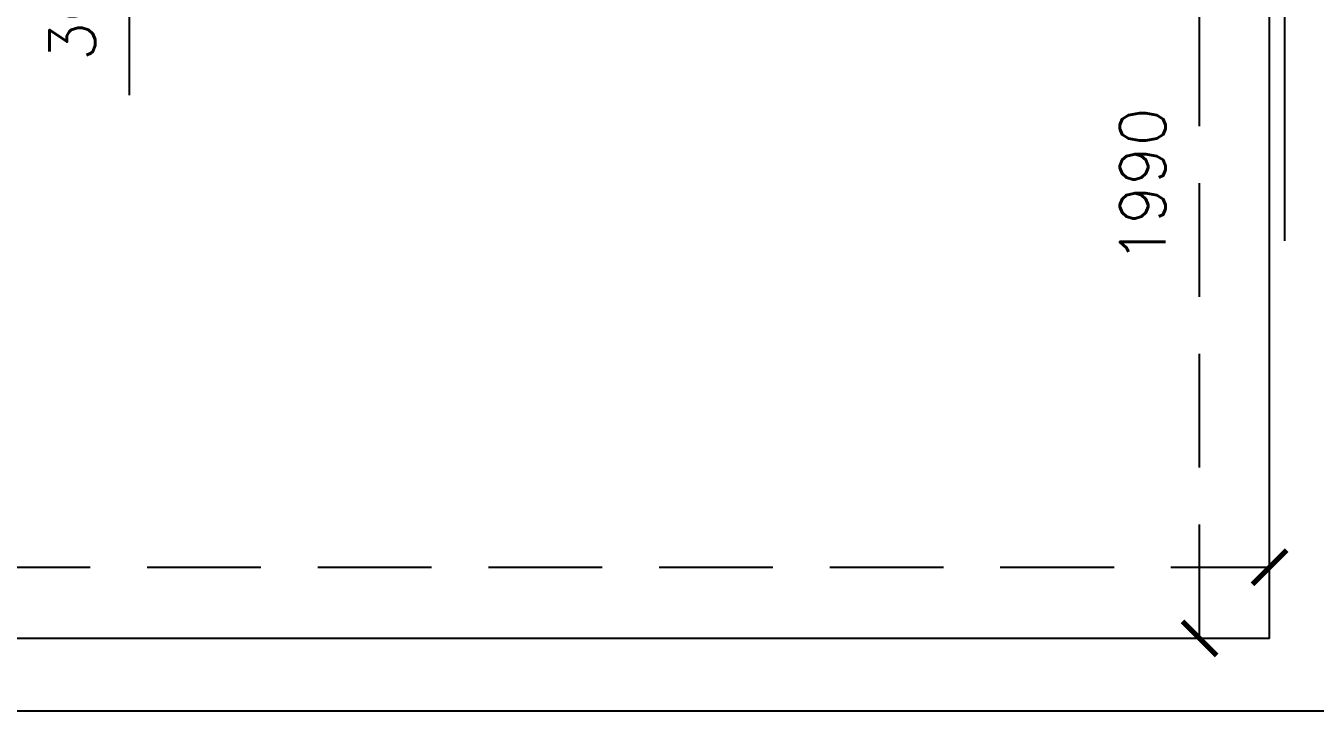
# Model space of a CAD drawing. Header units: millimetres. Extents: x 1180970 to 1231451, y -5737889 to -5695638.
# Drawn here: x 1224771 to 1227604, y -5721831 to -5720325 of the extents above; entities that cross this region are included whole.
import ezdxf

# ---------------------------------------------------------------- set-up
doc = ezdxf.new("R2010")
doc.units = ezdxf.units.MM
doc.header["$LTSCALE"] = 1000
doc.header["$MEASUREMENT"] = 0
for name, pattern in [('AUDIT_D_120904163729-0', [0]), ('T8(T9 IS SIMILAR) - GROUND FLOOR - DIMENSION & TEXTING$0$HIDDEN', [0.375, 0.25, -0.125]), ('T8(T9 IS SIMILAR) - GROUND FLOOR ELEVATION$0$AUDIT_D_120904163729-0', [0]), ('T8(T9 IS SIMILAR) - GROUND FLOOR ELEVATION$1$HIDDEN', [0.375, 0.25, -0.125]), ('T8_REFUGE COLUMNS$0$CENTER2', [1.125, 0.75, -0.125, 0.125, -0.125])]:
    doc.linetypes.add(name, pattern=pattern)
doc.layers.get('0').update_dxf_attribs({"linetype": 'AUDIT_D_120904163729-0'})
for name, color, linetype in [('A-GARDEN PARTITION', 1, 'Continuous'), ('T8(T9 IS SIMILAR) - GROUND FLOOR - DIMENSION & TEXTING$0$A-DIMENSIONS', 2, 'T8(T9 IS SIMILAR) - GROUND FLOOR - DIMENSION & TEXTING$0$HIDDEN'), ('T8(T9 IS SIMILAR) - GROUND FLOOR ELEVATION$0$A-DIM', 1, 'T8(T9 IS SIMILAR) - GROUND FLOOR ELEVATION$0$AUDIT_D_120904163729-0'), ('T8_REFUGE COLUMNS$0$A-CENTERLINE', 193, 'T8_REFUGE COLUMNS$0$CENTER2')]:
    doc.layers.add(name, color=color, linetype=linetype)
doc.layers.add('T8(T9 IS SIMILAR) - GROUND FLOOR$0$D&W', color=8, linetype='Continuous', lineweight=25)
doc.styles.add('T8(T9 IS SIMILAR) - GROUND FLOOR - DIMENSION & TEXTING$0$Romans 1', font='romans.shx', dxfattribs={"height": 100})
doc.styles.add('T8(T9 IS SIMILAR) - GROUND FLOOR ELEVATION$0$Romans 1', font='romans.shx', dxfattribs={"height": 100})
doc.dimstyles.new('T8(T9 IS SIMILAR) - GROUND FLOOR - DIMENSION & TEXTING$0$ALPINE S', dxfattribs={"dimscale": 0, "dimtxt": 100, "dimasz": 75, "dimexe": 0, "dimexo": 0, "dimgap": 75, "dimtad": 1, "dimdec": 0, "dimzin": 0, "dimdsep": 46, "dimtxsty": 'T8(T9 IS SIMILAR) - GROUND FLOOR - DIMENSION & TEXTING$0$Romans 1', "dimblk": 'T8(T9 IS SIMILAR) - GROUND FLOOR - DIMENSION & TEXTING$0$_ArchTick', "dimcen": 0.09, "dimclrd": 256, "dimclre": 256, "dimclrt": 7, "dimadec": 0, "dimazin": 0, "dimtfac": 1, "dimtdec": 0, "dimtofl": 0, "dimtmove": 1, "dimatfit": 0, "dimldrblk": 'T8(T9 IS SIMILAR) - GROUND FLOOR - DIMENSION & TEXTING$0$_Open90', "dimfxl": 1, "dimtolj": 1, "dimtzin": 0, "dimarcsym": 0})
doc.dimstyles.new('T8(T9 IS SIMILAR) - GROUND FLOOR ELEVATION$0$ALPINE S', dxfattribs={"dimscale": 0, "dimtxt": 100, "dimasz": 75, "dimexe": 0, "dimexo": 0, "dimgap": 75, "dimtad": 1, "dimdec": 0, "dimzin": 0, "dimdsep": 46, "dimtxsty": 'T8(T9 IS SIMILAR) - GROUND FLOOR ELEVATION$0$Romans 1', "dimblk": 'T8(T9 IS SIMILAR) - GROUND FLOOR ELEVATION$0$_ArchTick', "dimcen": 0.09, "dimclrd": 256, "dimclre": 256, "dimclrt": 7, "dimadec": 0, "dimazin": 0, "dimtfac": 1, "dimtdec": 0, "dimtofl": 0, "dimtmove": 1, "dimatfit": 0, "dimldrblk": 'T8(T9 IS SIMILAR) - GROUND FLOOR ELEVATION$0$_Open90', "dimfxl": 1, "dimtolj": 1, "dimtzin": 0, "dimarcsym": 0})

# ---------------------------------------------------------------- blocks, each defined once
blk = doc.blocks.new('T8_REFUGE COLUMNS')
at = {"layer": 'T8_REFUGE COLUMNS$0$A-CENTERLINE'}
blk.add_line((1227537.1, -5720797.2), (1227537.1, -5702690.8), dxfattribs=at)
blk = doc.blocks.new('T8(T9 IS SIMILAR) - GROUND FLOOR ELEVATION$0$_ArchTick')
at = {"color": 0, "linetype": 'ByBlock', "const_width": 0.15}
blk.add_lwpolyline([(-0.5, -0.5), (0.5, 0.5)], dxfattribs=at)
blk = doc.blocks.new('*D332')
at = {"layer": 'T8(T9 IS SIMILAR) - GROUND FLOOR ELEVATION$0$A-DIM', "lineweight": -2, "transparency": 16777216}
for p, q in [((1225244.2, -5719683.5), (1225244.2, -5719608.5)), ((1225244.2, -5719983.5), (1225244.2, -5719683.5)), ((1225244.2, -5719833.5), (1224997.8, -5720070.5)), ((1225244.2, -5719983.5), (1225244.2, -5720058.5)), ((1224997.8, -5720070.5), (1224997.8, -5720477.7))]:
    blk.add_line(p, q, dxfattribs=at)
at = {"layer": 'T8(T9 IS SIMILAR) - GROUND FLOOR ELEVATION$0$A-DIM', "linetype": 'T8(T9 IS SIMILAR) - GROUND FLOOR ELEVATION$1$HIDDEN', "lineweight": -2, "transparency": 16777216}
for p, q in [((1225461.8, -5719683.5), (1225244.2, -5719683.5)), ((1225461.8, -5719983.5), (1225244.2, -5719983.5))]:
    blk.add_line(p, q, dxfattribs=at)
at = {"layer": 'T8(T9 IS SIMILAR) - GROUND FLOOR ELEVATION$0$A-DIM', "linetype": 'ByBlock', "lineweight": -2, "transparency": 16777216, "xscale": 75, "yscale": 75, "zscale": 75}
for p, rotation in [((1225244.2, -5719683.5), 270), ((1225244.2, -5719983.5), 90)]:
    blk.add_blockref('T8(T9 IS SIMILAR) - GROUND FLOOR ELEVATION$0$_ArchTick', p, dxfattribs=dict(at, rotation=rotation))
at = {"layer": 'T8(T9 IS SIMILAR) - GROUND FLOOR ELEVATION$0$A-DIM', "color": 7, "linetype": 'ByBlock', "transparency": 16777216, "insert": (1224872.8, -5720274.1), "char_height": 100, "attachment_point": 5, "rotation": 90, "style": 'T8(T9 IS SIMILAR) - GROUND FLOOR ELEVATION$0$Romans 1'}
blk.add_mtext('\\A1;300', dxfattribs=at)
blk = doc.blocks.new('T8(T9 IS SIMILAR) - GROUND FLOOR ELEVATION$0$_Open90')
at = {"color": 0, "linetype": 'ByBlock', "lineweight": -2}
for p, q in [((-0.5, 0.5), (0, 0)), ((0, 0), (-1, 0)), ((0, 0), (-0.5, -0.5))]:
    blk.add_line(p, q, dxfattribs=at)
blk = doc.blocks.new('T8(T9 IS SIMILAR) - GROUND FLOOR - DIMENSION & TEXTING$0$_ArchTick')
at = {"color": 0, "linetype": 'ByBlock', "const_width": 0.15}
blk.add_lwpolyline([(-0.5, -0.5), (0.5, 0.5)], dxfattribs=at)
blk = doc.blocks.new('*D505')
at = {"layer": 'T8(T9 IS SIMILAR) - GROUND FLOOR - DIMENSION & TEXTING$0$A-DIMENSIONS', "linetype": 'T8(T9 IS SIMILAR) - GROUND FLOOR - DIMENSION & TEXTING$0$HIDDEN', "lineweight": -2, "transparency": 16777216}
for p, q in [((1218662.2, -5721670.7), (1218662.2, -5721514.5)), ((1227504.1, -5721670.7), (1227504.1, -5721514.5))]:
    blk.add_line(p, q, dxfattribs=at)
at = {"layer": 'T8(T9 IS SIMILAR) - GROUND FLOOR - DIMENSION & TEXTING$0$A-DIMENSIONS', "lineweight": -2, "transparency": 16777216}
blk.add_line((1218662.2, -5721514.5), (1227504.1, -5721514.5), dxfattribs=at)
at = {"layer": 'T8(T9 IS SIMILAR) - GROUND FLOOR - DIMENSION & TEXTING$0$A-DIMENSIONS', "linetype": 'ByBlock', "lineweight": -2, "transparency": 16777216, "xscale": 75, "yscale": 75, "zscale": 75, "rotation": 180}
blk.add_blockref('T8(T9 IS SIMILAR) - GROUND FLOOR - DIMENSION & TEXTING$0$_ArchTick', (1218662.2, -5721514.5), dxfattribs=at)
at = {"layer": 'T8(T9 IS SIMILAR) - GROUND FLOOR - DIMENSION & TEXTING$0$A-DIMENSIONS', "linetype": 'ByBlock', "lineweight": -2, "transparency": 16777216, "xscale": 75, "yscale": 75, "zscale": 75}
blk.add_blockref('T8(T9 IS SIMILAR) - GROUND FLOOR - DIMENSION & TEXTING$0$_ArchTick', (1227504.1, -5721514.5), dxfattribs=at)
at = {"layer": 'T8(T9 IS SIMILAR) - GROUND FLOOR - DIMENSION & TEXTING$0$A-DIMENSIONS', "color": 7, "linetype": 'ByBlock', "transparency": 16777216, "insert": (1223083.1, -5721389.5), "char_height": 100, "attachment_point": 5, "style": 'T8(T9 IS SIMILAR) - GROUND FLOOR - DIMENSION & TEXTING$0$Romans 1'}
blk.add_mtext('\\A1;8842', dxfattribs=at)
blk = doc.blocks.new('T8(T9 IS SIMILAR) - GROUND FLOOR - DIMENSION & TEXTING$0$_Open90')
at = {"color": 0, "linetype": 'ByBlock', "lineweight": -2}
for p, q in [((-0.5, 0.5), (0, 0)), ((0, 0), (-1, 0)), ((0, 0), (-0.5, -0.5))]:
    blk.add_line(p, q, dxfattribs=at)
blk = doc.blocks.new('*D506')
at = {"layer": 'T8(T9 IS SIMILAR) - GROUND FLOOR - DIMENSION & TEXTING$0$A-DIMENSIONS', "linetype": 'T8(T9 IS SIMILAR) - GROUND FLOOR - DIMENSION & TEXTING$0$HIDDEN', "lineweight": -2, "transparency": 16777216}
for p, q in [((1227504.1, -5719680.4), (1227350, -5719680.4)), ((1227504.1, -5721670.7), (1227350, -5721670.7))]:
    blk.add_line(p, q, dxfattribs=at)
at = {"layer": 'T8(T9 IS SIMILAR) - GROUND FLOOR - DIMENSION & TEXTING$0$A-DIMENSIONS', "lineweight": -2, "transparency": 16777216}
blk.add_line((1227350, -5721670.7), (1227350, -5719680.4), dxfattribs=at)
at = {"layer": 'T8(T9 IS SIMILAR) - GROUND FLOOR - DIMENSION & TEXTING$0$A-DIMENSIONS', "linetype": 'ByBlock', "lineweight": -2, "transparency": 16777216, "xscale": 75, "yscale": 75, "zscale": 75}
for p, rotation in [((1227350, -5719680.4), 90), ((1227350, -5721670.7), 270)]:
    blk.add_blockref('T8(T9 IS SIMILAR) - GROUND FLOOR - DIMENSION & TEXTING$0$_ArchTick', p, dxfattribs=dict(at, rotation=rotation))
at = {"layer": 'T8(T9 IS SIMILAR) - GROUND FLOOR - DIMENSION & TEXTING$0$A-DIMENSIONS', "color": 7, "linetype": 'ByBlock', "transparency": 16777216, "insert": (1227225, -5720675.6), "char_height": 100, "attachment_point": 5, "rotation": 90, "style": 'T8(T9 IS SIMILAR) - GROUND FLOOR - DIMENSION & TEXTING$0$Romans 1'}
blk.add_mtext('\\A1;1990', dxfattribs=at)
blk = doc.blocks.new('T8(T9 IS SIMILAR) - GROUND FLOOR ELEVATION')
at = {"layer": 'T8(T9 IS SIMILAR) - GROUND FLOOR ELEVATION$0$A-DIM', "linetype": 'ByBlock'}
dim = blk.add_linear_dim(base=(1225244.2, -5719683.5), p1=(1225461.8, -5719983.5), p2=(1225461.8, -5719683.5, 0), angle=90, dimstyle='T8(T9 IS SIMILAR) - GROUND FLOOR ELEVATION$0$ALPINE S', override={"dimscale": 1, "dimfxl": 5, "dimarcsym": 1}, dxfattribs=at)
dim.commit()
dim.dimension.update_dxf_attribs({"geometry": '*D332', "text_midpoint": (1224997.8, -5720145.5), "dimtype": 128})
blk = doc.blocks.new('T8(T9 IS SIMILAR) - GROUND FLOOR')
at = {"layer": 'T8(T9 IS SIMILAR) - GROUND FLOOR$0$D&W', "linetype": 'ByBlock'}
blk.add_blockref('T8_REFUGE COLUMNS', (0, 0), dxfattribs=at)
blk.add_blockref('T8(T9 IS SIMILAR) - GROUND FLOOR ELEVATION', (0, 0), dxfattribs=at)
blk = doc.blocks.new('T8(T9 IS SIMILAR) - GROUND FLOOR - DIMENSION & TEXTING')
at = {"layer": 'T8(T9 IS SIMILAR) - GROUND FLOOR - DIMENSION & TEXTING$0$A-DIMENSIONS', "linetype": 'ByBlock'}
dim = blk.add_linear_dim(base=(1227350, -5719680.4), p1=(1227504.1, -5721670.7, -2.7), p2=(1227504.1, -5719680.4, -2.7), angle=90, dimstyle='T8(T9 IS SIMILAR) - GROUND FLOOR - DIMENSION & TEXTING$0$ALPINE S', override={"dimscale": 1, "dimfxl": 5, "dimarcsym": 1}, dxfattribs=at)
dim.commit()
dim.dimension.update_dxf_attribs({"geometry": '*D506', "text_midpoint": (1227225, -5720675.6)})
dim = blk.add_linear_dim(base=(1227504.1, -5721514.5), p1=(1218662.2, -5721670.7, -4.9), p2=(1227504.1, -5721670.7, -4.9), dimstyle='T8(T9 IS SIMILAR) - GROUND FLOOR - DIMENSION & TEXTING$0$ALPINE S', override={"dimscale": 1, "dimfxl": 5, "dimarcsym": 1}, dxfattribs=at)
dim.commit()
dim.dimension.update_dxf_attribs({"geometry": '*D505', "text_midpoint": (1223083.1, -5721389.5)})

msp = doc.modelspace()

# ---------------------------------------------------------------- block references
at = {"linetype": 'ByBlock'}
msp.add_blockref('T8(T9 IS SIMILAR) - GROUND FLOOR', (0, 0), dxfattribs=at)

# ---------------------------------------------------------------- next in the draw order: block references
msp.add_blockref('T8(T9 IS SIMILAR) - GROUND FLOOR - DIMENSION & TEXTING', (0, 0), dxfattribs=at)

# ---------------------------------------------------------------- next in the draw order: linework, layer by layer
at = {"layer": 'A-GARDEN PARTITION'}
for p, q in [((1227504.1, -5721670.7, -2.7), (1227504.1, -5719680.4, -2.7)), ((1227504.1, -5721670.7, -4.9), (1218662.2, -5721670.7, -4.9)), ((1227664.1, -5721830.7, -4.9), (1218512.4, -5721830.7, -4.9))]:
    msp.add_line(p, q, dxfattribs=at)

doc.saveas('drawing.dxf')
